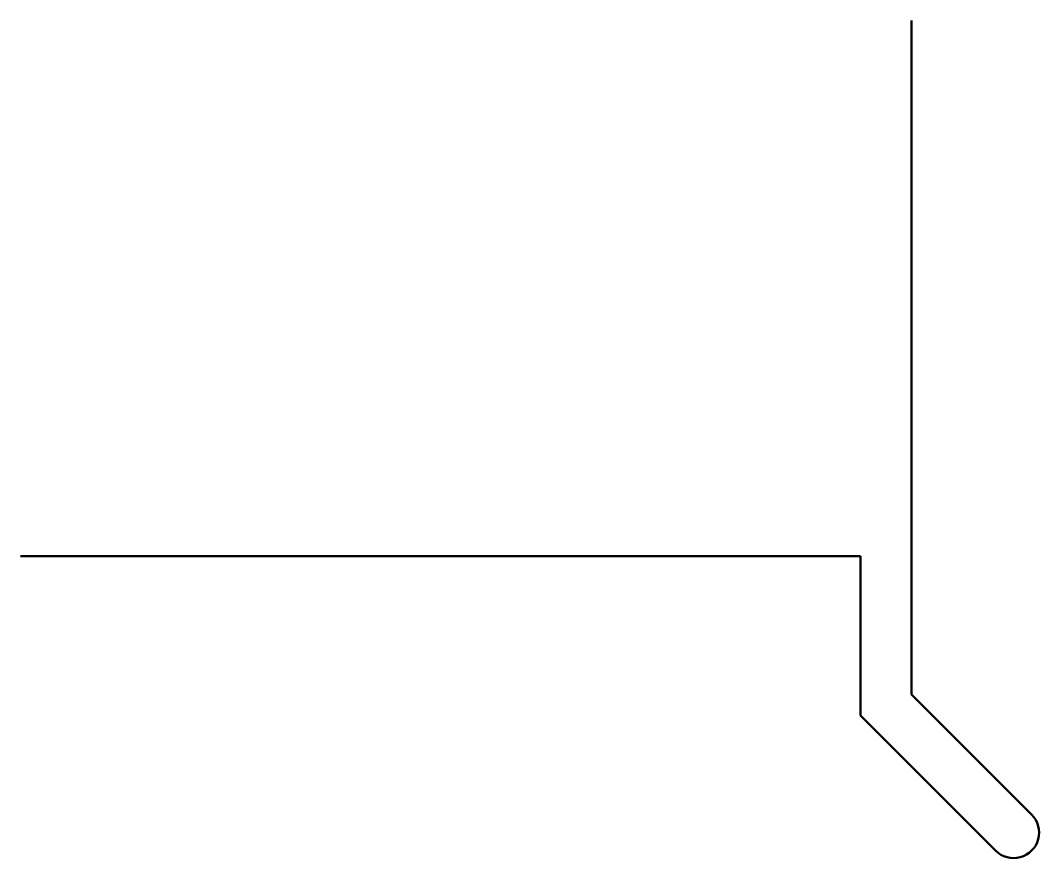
# Model space of a CAD drawing. Header units: metres. Extents: x -34 to 6.1, y -12.9 to 20.
import ezdxf

# ---------------------------------------------------------------- set-up
doc = ezdxf.new("R2010")
doc.units = ezdxf.units.M
doc.layers.add('A-DETL-GENF', color=92, linetype='Continuous', lineweight=18)

# ---------------------------------------------------------------- blocks, each defined once
blk = doc.blocks.new('41 druip-afsluitprofiel gevelisolatiesyst - druiplijst-1541006-00_0 Basismaterialen')
at = {"layer": 'A-DETL-GENF', "lineweight": 50}
for p, q in [((1, 20.04), (1, -6.435)), ((-1, -1), (-34, -1)), ((-1, -1), (-1, -7.264)), ((1, -6.435), (5.717, -11.152)), ((-1, -7.264), (4.303, -12.566))]:
    blk.add_line(p, q, dxfattribs=at)
blk.add_arc((5.01, -11.859), 1, 225, 45, dxfattribs=at)

msp = doc.modelspace()

# ---------------------------------------------------------------- block references
msp.add_blockref('41 druip-afsluitprofiel gevelisolatiesyst - druiplijst-1541006-00_0 Basismaterialen', (0, 0))

doc.saveas('drawing.dxf')
